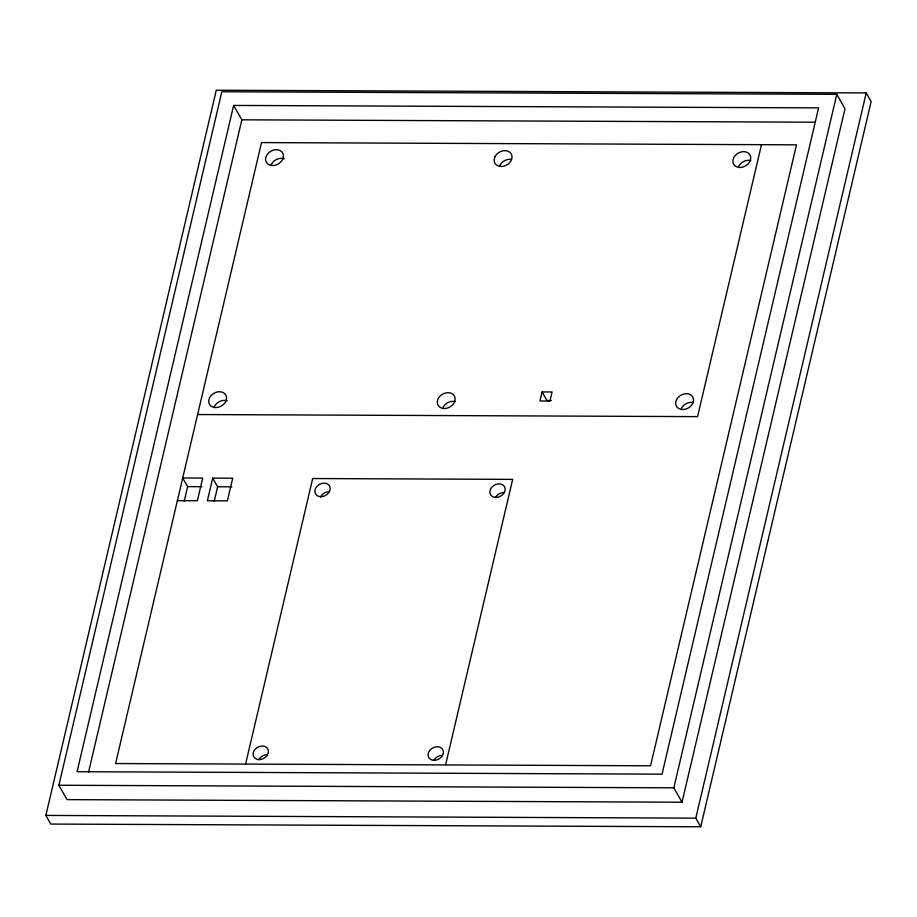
<?xml version="1.0" encoding="UTF-8"?>
<svg xmlns="http://www.w3.org/2000/svg" width="917" height="917" viewBox="0 0 917 917"><rect width="100%" height="100%" fill="white"/><g stroke="black" fill="none" stroke-linecap="round" stroke-linejoin="round"><path stroke-width="1.38" d="M45.85 815.431L216.274 90.221L866.221 92.938L871.15 101.569L700.726 826.779L50.779 824.062L45.85 815.431L695.808 818.147L700.726 826.779M58.871 785.25L221.834 91.769L836.797 94.348L845.004 108.733L682.03 802.215L67.079 799.635L58.871 785.25L673.823 787.818L682.03 802.215M233.64 105.432L77.062 771.713L662.028 774.166L818.594 107.874L233.64 105.432L241.847 119.818L88.548 772.16M184.179 501.29L187.618 486.629L182.701 477.998L202.691 478.078L197.373 500.739L177.371 500.659M212.698 478.124L207.368 500.785L227.37 500.865L232.7 478.204L212.698 478.124L217.616 486.755L214.177 501.416M245.584 764.09L312.686 478.536L512.672 479.373L445.57 764.927M542.085 391.937L539.953 400.993L549.948 401.038L552.08 391.972L542.085 391.937L547.002 400.569L551.289 400.58M761.488 144.68L697.573 416.627L197.614 414.541M673.823 787.818L836.797 94.348M695.808 818.147L866.221 92.938M241.847 119.818L815.362 122.213M187.618 486.629L201.912 486.686M217.616 486.755L231.909 486.812M511.571 159.432L509.325 159.283A9.399 7.393 -29.7 0 0 499.799 165.599M693.412 402.54L691.2 402.299A9.399 7.393 -29.7 0 0 681.469 408.306M495.604 497.495A8.058 6.339 -29.7 0 1 504.041 492.486M320.618 496.762A8.058 6.339 -29.7 0 1 329.043 491.753M258.846 759.654A8.058 6.339 -29.7 0 1 267.271 754.645M433.833 760.388A8.058 6.339 -29.7 0 1 442.258 755.379M270.916 165.392A9.399 7.393 -29.7 0 1 284.293 158.847M213.959 407.675A9.399 7.393 -29.7 0 1 222.716 400.488L225.032 400.374A9.399 7.393 -29.7 0 1 227.175 400.798M443.163 407.148A9.399 7.393 -29.7 0 1 455.199 401.589M738.77 166.115A9.399 7.393 -29.7 0 1 750.805 160.544M226.568 398.184L226.224 400.248A9.399 7.393 -29.7 0 1 215.896 407.584A9.399 7.393 -29.7 0 1 208.732 400.431A9.399 7.393 -29.7 0 1 217.799 391.857L220.103 391.742A9.399 7.393 -29.7 0 1 226.568 398.184M283.433 156.394L283.009 158.469A9.399 7.393 -29.7 0 1 274.045 165.45L271.741 165.496A9.399 7.393 -29.7 0 1 265.781 157.449A9.399 7.393 -29.7 0 1 275.742 149.7A9.399 7.393 -29.7 0 1 283.433 156.394M261.517 142.582L115.599 763.54L650.554 765.787L796.483 144.829L261.517 142.582M494.882 156.956L494.24 159.031A9.399 7.393 -29.7 0 0 499.524 166.332L501.771 166.481A9.399 7.393 -29.7 0 0 511.296 160.177L511.938 158.114A9.399 7.393 -29.7 0 0 506.642 150.801L504.396 150.652A9.399 7.393 -29.7 0 0 494.882 156.956M676.54 399.674L675.806 401.726A9.399 7.393 -29.7 0 0 682.901 409.532L685.24 409.234A9.399 7.393 -29.7 0 0 693.378 401.474A9.399 7.393 -29.7 0 0 688.495 393.909L686.283 393.668A9.399 7.393 -29.7 0 0 676.54 399.674M434.142 760.342A8.058 6.339 -29.7 0 0 443.026 750.163A8.058 6.339 -29.7 0 0 430.039 750.117A8.058 6.339 -29.7 0 0 434.142 760.342M495.914 497.45A8.058 6.339 -29.7 0 0 504.808 487.282A8.058 6.339 -29.7 0 0 491.821 487.225A8.058 6.339 -29.7 0 0 495.914 497.45M320.927 496.716A8.058 6.339 -29.7 0 0 329.822 486.549A8.058 6.339 -29.7 0 0 316.835 486.491A8.058 6.339 -29.7 0 0 320.927 496.716M259.156 759.608A8.058 6.339 -29.7 0 0 268.039 749.441A8.058 6.339 -29.7 0 0 255.052 749.384A8.058 6.339 -29.7 0 0 259.156 759.608M739.95 167.502A9.399 7.393 -29.7 0 0 750.324 155.638A9.399 7.393 -29.7 0 0 735.17 155.569A9.399 7.393 -29.7 0 0 739.95 167.502M444.344 408.535A9.399 7.393 -29.7 0 0 454.717 396.671A9.399 7.393 -29.7 0 0 439.564 396.603A9.399 7.393 -29.7 0 0 444.344 408.535"/></g></svg>
